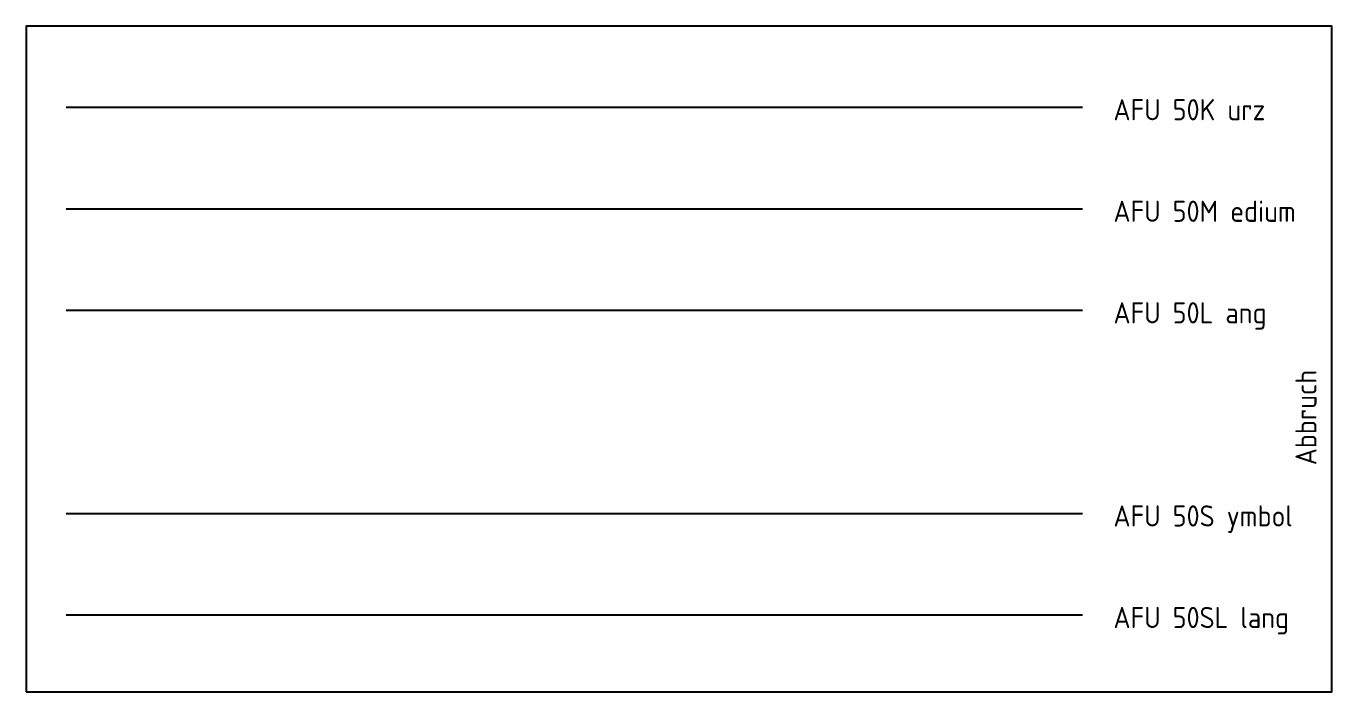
# Model space of a CAD drawing. Extents: x 0 to 37.3, y -21.5 to -6.6.
# Drawn here: x 22.119 to 25.974, y -9.349 to -7.382 of the extents above; entities that cross this region are included whole.
import ezdxf

# ---------------------------------------------------------------- set-up
doc = ezdxf.new("R2010")
doc.units = 0
doc.header["$LTSCALE"] = 0.25
doc.layers.add('AFU', color=7, linetype='Continuous')
doc.styles.add('txt', font='isocp.shx')
doc.linetypes.add('ABBRUCH', pattern='A,0.15,-0.15,["x",Standard,S=0.07,R=0,X=-0.1,Y=-0.0238],-0.005', length=0.305)
doc.linetypes.add('AFU_50K', pattern='A,0.15,["/",Standard,S=0.2,R=0,X=-0.01,Y=-0.1],0.07,["/",Standard,S=0.2,R=0,X=-0.01,Y=-0.1],0.15', length=0.37)
doc.linetypes.add('AFU_50L', pattern='A,0.75,["/",Standard,S=0.2,R=0,X=-0.01,Y=-0.1],0.07,["/",Standard,S=0.2,R=0,X=-0.01,Y=-0.1],0.75', length=1.57)
doc.linetypes.add('AFU_50M', pattern='A,0.45,["/",Standard,S=0.2,R=0,X=-0.01,Y=-0.1],0.07,["/",Standard,S=0.2,R=0,X=-0.01,Y=-0.1],0.45', length=0.97)
doc.linetypes.add('AFU_50S', pattern='A,0,-0.15,["/",Standard,S=0.2,R=0,X=-0.01,Y=-0.1],0,-0.07,["/",Standard,S=0.2,R=0,X=-0.01,Y=-0.1],-0.15', length=0.37)
doc.linetypes.add('AFU_50SL', pattern='A,0,-0.75,["/",Standard,S=0.2,R=0,X=-0.01,Y=-0.1],0,-0.07,["/",Standard,S=0.2,R=0,X=-0.01,Y=-0.1],-0.75', length=1.57)

msp = doc.modelspace()

# ---------------------------------------------------------------- linework, layer by layer
at = {"layer": 'AFU', "color": 8, "linetype": 'AFU_50K'}
msp.add_line((25.2378, -7.6227), (22.2378, -7.6227), dxfattribs=at)
at = {"layer": 'AFU', "color": 8, "linetype": 'AFU_50M'}
msp.add_line((25.2378, -7.9227), (22.2378, -7.9227), dxfattribs=at)
at = {"layer": 'AFU', "color": 8, "linetype": 'AFU_50L'}
msp.add_line((25.2378, -8.2227), (22.2378, -8.2227), dxfattribs=at)
at = {"layer": 'AFU', "color": 8, "linetype": 'AFU_50S'}
msp.add_line((25.2378, -8.8227), (22.2378, -8.8227), dxfattribs=at)
at = {"layer": 'AFU', "color": 8, "linetype": 'AFU_50SL'}
msp.add_line((25.2378, -9.1227), (22.2378, -9.1227), dxfattribs=at)
at = {"layer": 'AFU', "color": 8, "linetype": 'ABBRUCH'}
msp.add_lwpolyline([(22.1192, -9.3489), (25.9738, -9.3489), (25.9738, -7.3821), (22.1192, -7.3821)], close=True, dxfattribs=at)

# ---------------------------------------------------------------- texts
at = {"layer": 'AFU', "color": 8, "linetype": 'AFU_50K', "style": 'txt'}
msp.add_text('AFU 50K urz', height=0.0625, dxfattribs=at).set_placement((25.329, -7.6604))
at = {"layer": 'AFU', "color": 8, "linetype": 'AFU_50M', "style": 'txt'}
msp.add_text('AFU 50M edium', height=0.0625, dxfattribs=at).set_placement((25.329, -7.9604))
at = {"layer": 'AFU', "color": 8, "linetype": 'AFU_50L', "style": 'txt'}
msp.add_text('AFU 50L ang', height=0.0625, dxfattribs=at).set_placement((25.329, -8.2604))
at = {"layer": 'AFU', "color": 8, "linetype": 'ABBRUCH', "style": 'txt'}
msp.add_text('Abbruch', height=0.0625, rotation=90, dxfattribs=at).set_placement((25.9285, -8.6794))
at = {"layer": 'AFU', "color": 8, "linetype": 'AFU_50S', "style": 'txt'}
msp.add_text('AFU 50S ymbol', height=0.0625, dxfattribs=at).set_placement((25.329, -8.8604))
at = {"layer": 'AFU', "color": 8, "linetype": 'AFU_50SL', "style": 'txt'}
msp.add_text('AFU 50SL lang', height=0.0625, dxfattribs=at).set_placement((25.329, -9.1604))

doc.saveas('drawing.dxf')
